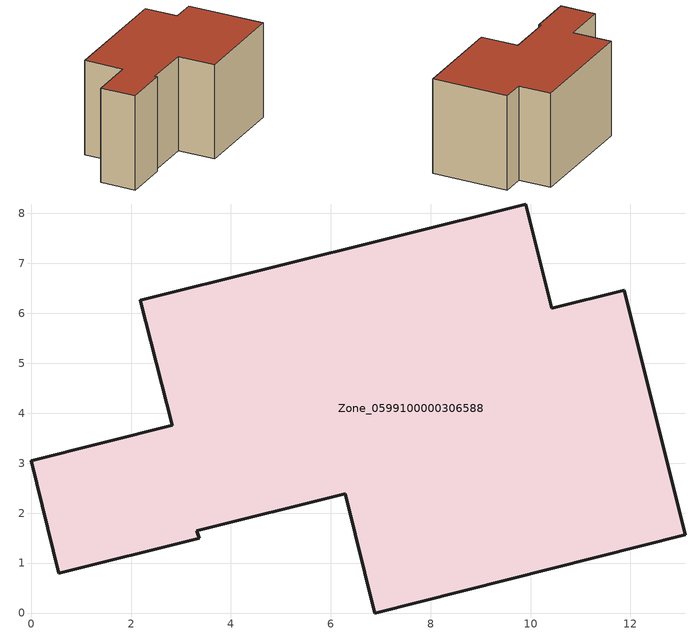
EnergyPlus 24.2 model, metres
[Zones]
Zone_0599100000306588
 floor ground (C_G): 10.42,6.1 11.88,6.46 13.1,1.56 6.88,0 6.29,2.39 3.32,1.65 3.36,1.5 0.55,0.8 0,3.05 2.82,3.76 2.19,6.26 9.9,8.19 z0
 wall outside (C_F): 3.36,1.5 3.32,1.65 6.29,2.39 6.88,0 13.1,1.56 11.88,6.46 10.42,6.1 9.9,8.19 2.19,6.26 2.82,3.76 0,3.05 0.55,0.8 3.36,1.5 z0:6.29
 roof outside (C_R): 9.9,8.19 2.19,6.26 2.82,3.76 0,3.05 0.55,0.8 3.36,1.5 3.32,1.65 6.29,2.39 6.88,0 13.1,1.56 11.88,6.46 10.42,6.1 z6.29
[BUILDING]
Pand.0599100000306588: North Axis=0; Terrain=City; Loads Convergence Tolerance Value=0.04; Temperature Convergence Tolerance Value=0.4; Solar Distribution=FullExterior; Maximum Number of Warmup Days=25; Minimum Number of Warmup Days=1
[Site:Location]
Rotterdam.The.Hague.AP_ZH_NLD Design_Conditions: Latitude=51.96; Longitude=4.45; Time Zone=1; Elevation=-4.5
[SITE:GROUNDTEMPERATURE:BUILDINGSURFACE]
18, 18, 18, 18, 18, 18, 18, 18, 18, 18, 18, 18
[MATERIAL] Thermal Absorptance=0.9; Solar Absorptance=0.7; Visible Absorptance=0.7
Name | Roughness | Thickness | Conductivity | Density | Specific Heat
G.TI.1965-1974 | MediumSmooth | 0.15 | 0.882353 | 540 | 1210
F.TI.1965-1974 | Rough | 0.3 | 0.697674 | 1920 | 840
R.TI.1965-1974 | MediumRough | 0.2 | 0.232558 | 1500 | 1000
[CONSTRUCTION]
C_G: G.TI.1965-1974
C_F: F.TI.1965-1974
C_R: R.TI.1965-1974
[ZONE]
Zone_0599100000306588: Type=1; Multiplier=1; Ceiling Height=Autocalculate; Volume=Autocalculate; Floor Area=autocalculate; Part of Total Floor Area=Yes
[ZONEINFILTRATION:DESIGNFLOWRATE]
Infil_Zone_0599100000306588: Zone or ZoneList or Space or SpaceList=Zone_0599100000306588; Schedule=AlwaysOn; Design Flow Rate Calculation Method=Flow/Area; Flow Rate per Floor Area=0.003; Constant Term Coefficient=1; Temperature Term Coefficient=0; Velocity Term Coefficient=0; Velocity Squared Term Coefficient=0
[HVACTEMPLATE:ZONE:IDEALLOADSAIRSYSTEM]
Zone_0599100000306588: Maximum Heating Supply Air Temperature=50; Minimum Cooling Supply Air Temperature=13; Maximum Heating Supply Air Humidity Ratio=0.0156; Minimum Cooling Supply Air Humidity Ratio=0.0077; Heating Limit=NoLimit; Cooling Limit=NoLimit; Dehumidification Control Type=ConstantSensibleHeatRatio; Cooling Sensible Heat Ratio=0.7; Dehumidification Setpoint=60; Humidification Control Type=None; Humidification Setpoint=30; Outdoor Air Method=None; Outdoor Air Flow Rate per Person=0.00944; Outdoor Air Flow Rate per Zone Floor Area=0; Outdoor Air Flow Rate per Zone=0; Demand Controlled Ventilation Type=None; Outdoor Air Economizer Type=NoEconomizer; Heat Recovery Type=None; Sensible Heat Recovery Effectiveness=0.7; Latent Heat Recovery Effectiveness=0.65
[ZONECONTROL:THERMOSTAT]
ThermostatControl_Zone_0599100000306588: Zone or ZoneList=Zone_0599100000306588; Control Type Schedule=DualSetpointControlType; Control 1=Thermostat_Zone_0599100000306588; Temperature Difference Between Cutout And Setpoint=0
[THERMOSTATSETPOINT:DUALSETPOINT]
Thermostat_Zone_0599100000306588: Heating Setpoint Temperature Schedule=HeatingSetpoint_Zone_0599100000306588; Cooling Setpoint Temperature Schedule=CoolingSetpoint_Zone_0599100000306588
[SCHEDULE:COMPACT]
HeatingSetpoint_Zone_0599100000306588: Through: 12/31, For: AllDays, Until: 24:00, 21
CoolingSetpoint_Zone_0599100000306588: Through: 12/31, For: AllDays, Until: 24:00, 24
DualSetpointControlType: Through: 12/31, For: AllDays, Until: 24:00, 4
AlwaysOn: Through: 12/31, For: AllDays, Until: 24:00, 1
